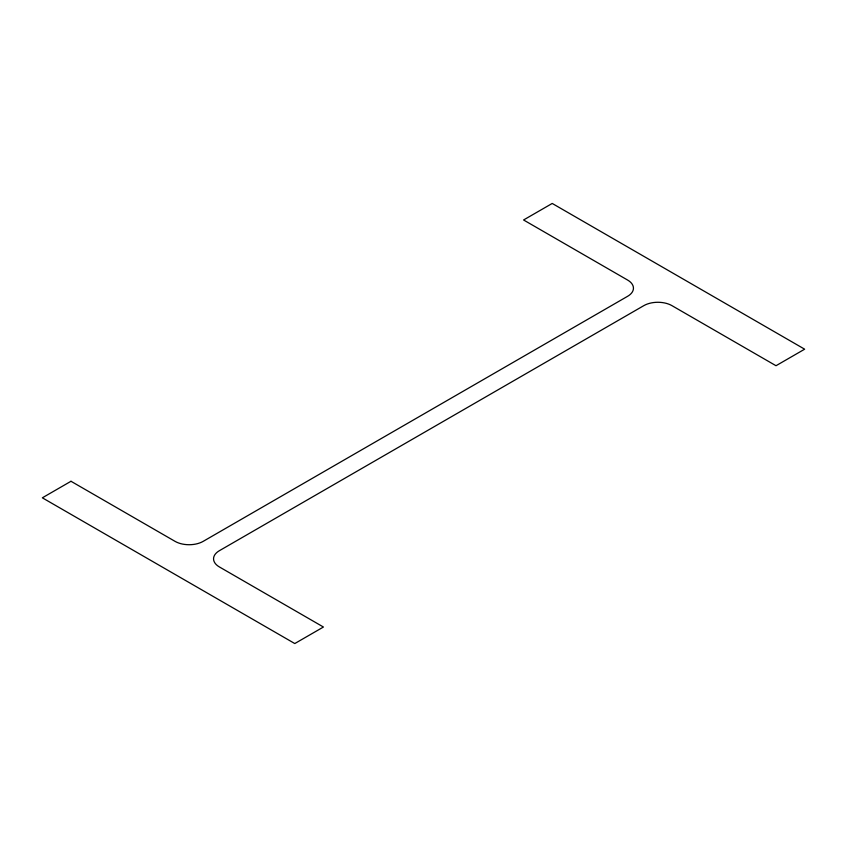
<?xml version="1.0" encoding="UTF-8"?>
<svg xmlns="http://www.w3.org/2000/svg" width="847" height="847" viewBox="0 0 847 847"><rect width="100%" height="100%" fill="white"/><g stroke="black" fill="none" stroke-linecap="round" stroke-linejoin="round"><path stroke-width="1.27" d="M70.989 481.276L42.35 497.814L294.788 643.551L323.427 627.024L219.362 566.929A19.873 11.477 0 0 1 219.362 550.709L643.826 305.64A19.873 11.477 0 0 1 671.936 305.64L776.011 365.724L804.65 349.186L552.212 203.449L523.573 219.976L627.638 280.071A19.873 11.477 0 0 1 627.638 296.291L203.174 541.36A19.873 11.477 0 0 1 175.064 541.36L70.989 481.276"/></g></svg>
